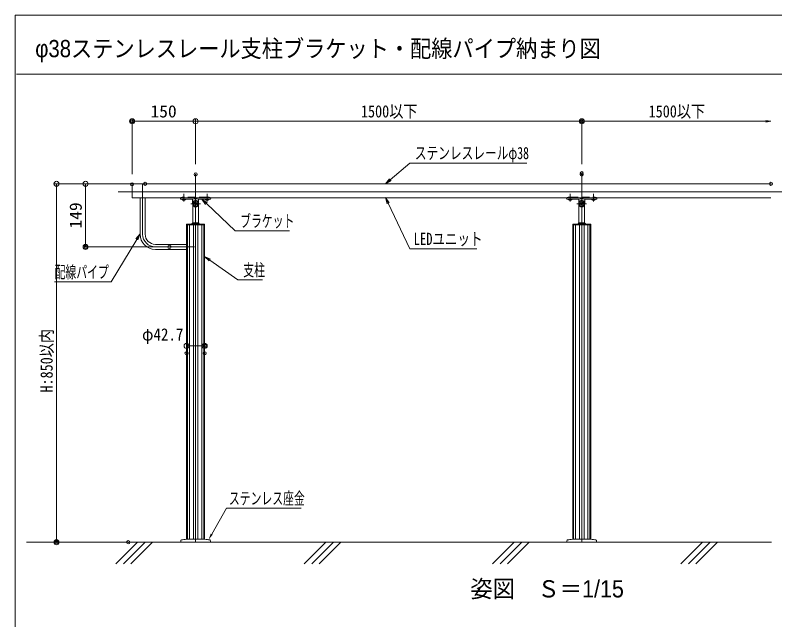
# Model space of a CAD drawing. Units: millimetres, scale not verified, with parts at other scales. Extents: x -1001 to 999, y -692 to 693.
# Drawn here: x -1001 to -404, y 217 to 693 of the extents above; entities that cross this region are included whole.
import ezdxf
from ezdxf.enums import TextEntityAlignment as Align

# ---------------------------------------------------------------- set-up
doc = ezdxf.new("R2010")
doc.units = ezdxf.units.MM
doc.header["$LTSCALE"] = 5
doc.header["$PDMODE"] = 32
doc.header["$PDSIZE"] = 2.5
doc.linetypes.add('DASHED1', pattern=[1.8, 1.2, -0.6])
for name, color, linetype, lineweight in [('0-0_zumenwaku', 6, 'Continuous', 9), ('0-2_5', 1, 'Continuous', 9), ('0-3_02壁', 4, 'Continuous', 9), ('0-4_2', 4, 'Continuous', 9), ('0-5_1', 3, 'Continuous', 9), ('0-6_center', 5, 'Continuous', 9), ('0-8_sunpou', 1, 'Continuous', 9), ('0-9_0', 6, 'DASHED1', 9), ('0-A_DEFPOINTS', 7, 'Continuous', 9), ('1-2_BLU', 5, 'Continuous', 9), ('1-4_ﾌﾞﾗｹｯﾄ', 4, 'Continuous', 9)]:
    doc.layers.add(name, color=color, linetype=linetype, lineweight=lineweight)
doc.layers.add('0-1_moji', color=2, linetype='Continuous')
doc.styles.add('ＭＳ ゴシック', font='')
doc.styles.add('ＭＳ Ｐゴシック', font='')
doc.styles.get('ＭＳ ゴシック').set_extended_font_data('MS Gothic')
doc.styles.get('ＭＳ Ｐゴシック').set_extended_font_data('MS PGothic')

# ---------------------------------------------------------------- blocks, each defined once
blk = doc.blocks.new('_ORIGIN')
at = {"layer": '0-9_0', "color": 1, "linetype": 'Continuous'}
blk.add_line((0, 0), (-5, 0), dxfattribs=at)
blk.add_circle((0, 0), 2.5, dxfattribs=at)
blk = doc.blocks.new('_OPEN')
at = {"layer": '0-9_0', "color": 1, "linetype": 'Continuous'}
blk.add_line((0, 0), (-5, 0), dxfattribs=at)
blk.add_lwpolyline([(-5, 0.833), (0, 0), (-5, -0.833)], dxfattribs=at)
blk = doc.blocks.new('MLeader5')
at = {"layer": '0-8_sunpou', "color": 7}
blk.add_line((-851.821, 502.964), (-847.736, 500.082), dxfattribs=at)
at = {"layer": '0-8_sunpou'}
blk.add_line((-823.964, 484.578), (-806.395, 484.578), dxfattribs=at)
at = {"layer": '0-8_sunpou', "color": 7}
blk.add_lwpolyline([(-848.216, 499.401), (-851.821, 502.964), (-847.256, 500.763)], dxfattribs=at)
at = {"layer": '0-8_sunpou'}
blk.add_lwpolyline([(-847.736, 500.082), (-825.764, 484.578), (-823.964, 484.578)], dxfattribs=at)
at = {"layer": '0-8_sunpou', "color": 2, "style": 'ＭＳ ゴシック', "width": 0.65}
blk.add_text('支柱', height=9.604, dxfattribs=at).set_placement((-821.464, 484.617), align=Align.BOTTOM_LEFT)
blk = doc.blocks.new('MLeader6')
at = {"layer": '0-8_sunpou'}
blk.add_line((-688.72, 576.352), (-598.767, 576.352), dxfattribs=at)
at = {"layer": '0-8_sunpou', "color": 7}
blk.add_line((-709.776, 559.977), (-705.967, 563.216), dxfattribs=at)
at = {"layer": '0-8_sunpou'}
blk.add_lwpolyline([(-705.967, 563.216), (-690.52, 576.352), (-688.72, 576.352)], dxfattribs=at)
at = {"layer": '0-8_sunpou', "color": 7}
blk.add_lwpolyline([(-705.427, 562.581), (-709.776, 559.977), (-706.507, 563.851)], dxfattribs=at)
at = {"layer": '0-8_sunpou', "color": 2, "style": 'ＭＳ ゴシック', "width": 0.7}
blk.add_text('ステンレスレールφ38', height=9.621, dxfattribs=at).set_placement((-686.7, 576.501), align=Align.BOTTOM_LEFT)
blk = doc.blocks.new('MLeader7')
at = {"layer": '0-8_sunpou', "color": 7}
blk.add_line((-854.108, 547.845), (-850.477, 544.407), dxfattribs=at)
at = {"layer": '0-8_sunpou'}
blk.add_line((-825.979, 522.912), (-785.096, 522.912), dxfattribs=at)
at = {"layer": '0-8_sunpou', "color": 7}
blk.add_lwpolyline([(-851.05, 543.802), (-854.108, 547.845), (-849.904, 545.012)], dxfattribs=at)
at = {"layer": '0-8_sunpou'}
blk.add_lwpolyline([(-850.477, 544.407), (-827.779, 522.912), (-825.979, 522.912)], dxfattribs=at)
at = {"layer": '0-8_sunpou', "color": 2, "style": 'ＭＳ ゴシック', "width": 0.65}
blk.add_text('ブラケット', height=9.604, dxfattribs=at).set_placement((-823.923, 523.062), align=Align.BOTTOM_LEFT)
blk = doc.blocks.new('MLeader8')
at = {"layer": '0-8_sunpou'}
blk.add_line((-832.735, 304.95), (-775.898, 304.95), dxfattribs=at)
blk.add_lwpolyline([(-846.268, 284.623), (-834.533, 304.95), (-832.735, 304.95)], dxfattribs=at)
at = {"layer": '0-8_sunpou', "color": 11}
blk.add_solid([(-845.547, 284.207), (-846.989, 285.04), (-848.765, 280.298)], dxfattribs=at)
at = {"layer": '0-8_sunpou', "color": 2, "style": 'ＭＳ ゴシック', "width": 0.65}
blk.add_text('ステンレス座金', height=9.604, dxfattribs=at).set_placement((-832.765, 305.099), align=Align.BOTTOM_LEFT)
blk = doc.blocks.new('MLeader21')
at = {"layer": '0-8_sunpou', "color": 7}
blk.add_line((-709.776, 549.173), (-707.622, 544.661), dxfattribs=at)
at = {"layer": '0-8_sunpou'}
blk.add_line((-688.72, 508.842), (-638.127, 508.842), dxfattribs=at)
at = {"layer": '0-8_sunpou', "color": 7}
blk.add_lwpolyline([(-708.374, 544.302), (-709.776, 549.173), (-706.87, 545.02)], dxfattribs=at)
at = {"layer": '0-8_sunpou'}
blk.add_lwpolyline([(-707.622, 544.661), (-690.52, 508.842), (-688.72, 508.842)], dxfattribs=at)
at = {"layer": '0-8_sunpou', "color": 2, "style": 'ＭＳ ゴシック', "width": 0.75}
blk.add_text('LEDユニット', height=9.604, dxfattribs=at).set_placement((-687.553, 508.992), align=Align.BOTTOM_LEFT)
blk = doc.blocks.new('MLeader22')
at = {"layer": '0-8_sunpou', "color": 7}
blk.add_line((-902.527, 520.593), (-905.105, 516.309), dxfattribs=at)
at = {"layer": '0-8_sunpou'}
blk.add_line((-926.952, 483.011), (-969.711, 483.011), dxfattribs=at)
at = {"layer": '0-8_sunpou', "color": 7}
blk.add_lwpolyline([(-905.819, 516.739), (-902.527, 520.593), (-904.391, 515.879)], dxfattribs=at)
at = {"layer": '0-8_sunpou'}
blk.add_lwpolyline([(-905.105, 516.309), (-925.152, 483.011), (-926.952, 483.011)], dxfattribs=at)
at = {"layer": '0-8_sunpou', "color": 2, "style": 'ＭＳ ゴシック', "width": 0.65}
blk.add_text('配線パイプ', height=9.604, dxfattribs=at).set_placement((-969.711, 482.948), align=Align.BOTTOM_LEFT)

msp = doc.modelspace()

# ---------------------------------------------------------------- linework, layer by layer
at = {"layer": '0-0_zumenwaku'}
msp.add_line((-999.664, 646.219), (644.336, 646.219), dxfattribs=at)
msp.add_lwpolyline([(-1000.664, -692.472), (999.336, -692.472), (999.336, 692.528), (-1000.664, 692.528)], close=True, dxfattribs=at)
at = {"layer": '0-2_5'}
msp.add_line((-991.71, 278.293), (-406.451, 278.293), dxfattribs=at)
at = {"layer": '0-3_02壁'}
for p, q in [((-921.519, 261.31), (-904.536, 278.293)), ((-915.647, 261.29), (-898.644, 278.293)), ((-909.755, 261.29), (-892.751, 278.293)), ((-773.567, 261.31), (-756.584, 278.293)), ((-767.695, 261.29), (-750.692, 278.293)), ((-761.803, 261.29), (-744.799, 278.293)), ((-625.615, 261.31), (-608.632, 278.293)), ((-619.743, 261.29), (-602.74, 278.293)), ((-613.851, 261.29), (-596.847, 278.293)), ((-477.663, 261.31), (-460.68, 278.293)), ((-471.791, 261.29), (-454.788, 278.293)), ((-465.899, 261.29), (-448.895, 278.293))]:
    msp.add_line(p, q, dxfattribs=at)
at = {"layer": '0-4_2'}
for p, q in [((-863.713, 527.771), (-863.713, 280.584)), ((-860.713, 527.771), (-860.713, 280.584)), ((-857.146, 527.771), (-857.146, 280.584)), ((-854.146, 527.771), (-854.146, 280.584)), ((-852.48, 527.771), (-852.48, 280.584)), ((-562.046, 527.771), (-562.046, 280.584)), ((-560.38, 527.771), (-560.38, 280.584)), ((-557.38, 527.771), (-557.38, 280.584)), ((-553.813, 527.771), (-553.813, 280.584)), ((-550.813, 527.771), (-550.813, 280.584)), ((-549.146, 527.771), (-549.146, 280.584))]:
    msp.add_line(p, q, dxfattribs=at)
msp.add_lwpolyline([(-865.38, 527.771), (-865.38, 510.411), (-865.38, 280.584)], dxfattribs=at)
at = {"layer": '0-5_1'}
for p, q in [((-908.845, 559.644), (-908.845, 549.322)), ((-908.512, 559.977), (-406.939, 559.977)), ((-908.512, 548.99), (-406.939, 548.99)), ((-866.03, 528.039), (-866.031, 510.411)), ((-866.03, 527.771), (-851.83, 527.771)), ((-865.697, 528.371), (-852.162, 528.371)), ((-851.83, 528.039), (-851.83, 280.576)), ((-562.696, 528.039), (-562.696, 280.584)), ((-548.496, 527.771), (-562.696, 527.771)), ((-548.829, 528.371), (-562.364, 528.371)), ((-548.496, 528.039), (-548.496, 280.584)), ((-866.031, 510.411), (-866.046, 280.584)), ((-866.263, 280.584), (-851.596, 280.584)), ((-562.93, 280.584), (-548.263, 280.584)), ((-870.596, 279.399), (-870.596, 278.293)), ((-847.263, 279.399), (-847.263, 278.293)), ((-567.263, 279.399), (-567.263, 278.293)), ((-543.93, 279.399), (-543.93, 278.293))]:
    msp.add_line(p, q, dxfattribs=at)
for centre, radius, start, end in [((-908.512, 559.644), 0.333, 90, 180), ((-908.512, 549.322), 0.333, 180, 270), ((-865.697, 528.039), 0.333, 90, 180), ((-852.162, 528.039), 0.333, 0, 90), ((-562.364, 528.039), 0.333, 90, 180), ((-548.829, 528.039), 0.333, 0, 90), ((-858.93, 214.322), 66.667, 96.31532, 99.59407), ((-858.93, 214.322), 66.667, 80.40593, 83.68468), ((-555.596, 214.322), 66.667, 96.31532, 99.59407), ((-555.596, 214.322), 66.667, 80.40593, 83.68468), ((-869.93, 279.399), 0.667, 99.59407, 180), ((-847.93, 279.399), 0.667, 0, 80.40593), ((-566.596, 279.399), 0.667, 99.59407, 180), ((-544.596, 279.399), 0.667, 0, 80.40593)]:
    msp.add_arc(centre, radius, start, end, dxfattribs=at)
at = {"layer": '0-6_center'}
for p, q in [((-858.93, 567.356), (-858.93, 278.293)), ((-555.596, 567.356), (-555.596, 278.293)), ((-900.531, 560.22), (-900.531, 520.388)), ((-919.796, 553.707), (-203.319, 553.707)), ((-868.075, 546.014), (-868.075, 552.031)), ((-849.785, 546.01), (-849.785, 552.002)), ((-564.742, 546.01), (-564.742, 552.002)), ((-546.451, 546.014), (-546.451, 552.031)), ((-862.601, 544.186), (-855.161, 544.186)), ((-551.925, 544.186), (-559.365, 544.186)), ((-859.902, 510.411), (-890.555, 510.411))]:
    msp.add_line(p, q, dxfattribs=at)
msp.add_arc((-890.555, 520.388), 9.977, 180, 270, dxfattribs=at)
at = {"layer": '0-8_sunpou'}
for p, q in [((-908.845, 567.644), (-908.845, 611.135)), ((-862.93, 609.135), (-904.845, 609.135)), ((-858.93, 575.356), (-858.93, 611.135)), ((-858.93, 575.356), (-858.93, 611.135)), ((-854.93, 609.135), (-559.596, 609.135)), ((-555.596, 575.356), (-555.596, 611.135)), ((-555.596, 576.348), (-555.596, 611.135)), ((-410.939, 609.135), (-551.596, 609.135)), ((-906.512, 559.977), (-970.188, 559.977)), ((-968.188, 555.977), (-968.188, 282.293)), ((-906.512, 559.977), (-947.338, 559.977)), ((-945.338, 555.977), (-945.338, 514.411)), ((-887.494, 510.411), (-947.338, 510.411)), ((-919.851, 278.293), (-970.188, 278.293))]:
    msp.add_line(p, q, dxfattribs=at)
at = {"layer": '0-9_0', "color": 7, "linetype": 'Continuous'}
for p, q in [((-902.527, 548.99), (-902.527, 520.388)), ((-898.536, 548.99), (-898.536, 520.388)), ((-890.555, 512.407), (-866.031, 512.407)), ((-890.555, 508.416), (-866.031, 508.416))]:
    msp.add_line(p, q, dxfattribs=at)
at = {"layer": '0-9_0', "linetype": 'Continuous'}
for p, q in [((-868.761, 547.013), (-867.389, 547.013)), ((-850.47, 547.013), (-849.099, 547.013)), ((-564.056, 547.013), (-565.427, 547.013)), ((-545.766, 547.013), (-547.137, 547.013))]:
    msp.add_line(p, q, dxfattribs=at)
at = {"layer": '0-9_0', "color": 1, "linetype": 'Continuous'}
for p, q in [((-866.046, 434.79), (-866.046, 434.631)), ((-862.046, 432.631), (-855.813, 432.631)), ((-851.813, 434.79), (-851.813, 434.631))]:
    msp.add_line(p, q, dxfattribs=at)
at = {"layer": '0-9_0', "linetype": 'Continuous'}
for centre, radius, start, end in [((-868.075, 548.51), 1.663, 200.3108, 242.73396), ((-868.761, 547.179), 0.166, 242.73396, 270), ((-867.389, 547.179), 0.166, 270, 297.26604), ((-868.075, 548.51), 1.663, 297.26604, 339.6892), ((-849.785, 548.51), 1.663, 200.3108, 242.73396), ((-850.47, 547.179), 0.166, 242.73396, 270), ((-849.099, 547.179), 0.166, 270, 297.26604), ((-849.785, 548.51), 1.663, 297.26604, 339.6892), ((-564.742, 548.51), 1.663, 200.3108, 242.73396), ((-565.427, 547.179), 0.166, 242.73396, 270), ((-564.056, 547.179), 0.166, 270, 297.26604), ((-564.742, 548.51), 1.663, 297.26604, 339.6892), ((-546.451, 548.51), 1.663, 200.3108, 242.73396), ((-547.137, 547.179), 0.166, 242.73396, 270), ((-545.766, 547.179), 0.166, 270, 297.26604), ((-546.451, 548.51), 1.663, 297.26604, 339.6892)]:
    msp.add_arc(centre, radius, start, end, dxfattribs=at)
at = {"layer": '0-9_0', "color": 5}
for centre in [(-858.93, 544.186), (-555.596, 544.186)]:
    msp.add_arc(centre, 2.328, 200.12354, 339.87646, dxfattribs=at)
at = {"layer": '0-9_0', "color": 7, "linetype": 'Continuous'}
for radius in [11.972, 7.981]:
    msp.add_arc((-890.555, 520.388), radius, 180, 270, dxfattribs=at)
at = {"layer": '0-A_DEFPOINTS'}
for p in [(-908.845, 609.135), (-555.596, 609.135), (-858.93, 567.356), (-555.596, 568.348), (-555.596, 567.356), (-898.512, 559.977), (-406.939, 559.977), (-908.845, 559.644), (-945.338, 510.411), (-879.494, 510.411), (-851.813, 432.631), (-866.046, 426.79), (-851.813, 426.79), (-968.188, 278.293), (-911.851, 278.293)]:
    msp.add_point(p, dxfattribs=at)
at = {"layer": '1-2_BLU'}
for p, q in [((-861.224, 529.203), (-862.056, 528.371)), ((-861.468, 528.371), (-861.762, 528.665)), ((-861.224, 528.716), (-861.468, 528.959)), ((-861.468, 528.371), (-861.224, 528.615)), ((-861.224, 528.615), (-860.636, 529.203)), ((-861.224, 529.203), (-856.635, 529.203)), ((-860.88, 528.371), (-861.224, 528.716)), ((-860.292, 528.371), (-861.124, 529.203)), ((-860.88, 528.371), (-860.049, 529.203)), ((-859.704, 528.371), (-860.536, 529.203)), ((-860.292, 528.371), (-859.461, 529.203)), ((-859.116, 528.371), (-859.948, 529.203)), ((-859.704, 528.371), (-858.93, 529.146)), ((-858.93, 528.773), (-859.36, 529.203)), ((-859.116, 528.371), (-858.93, 528.558)), ((-858.93, 529.146), (-858.873, 529.203)), ((-858.93, 528.558), (-858.285, 529.203)), ((-858.528, 528.371), (-858.93, 528.773)), ((-857.941, 528.371), (-858.772, 529.203)), ((-858.528, 528.371), (-857.697, 529.203)), ((-857.353, 528.371), (-858.184, 529.203)), ((-857.941, 528.371), (-857.109, 529.203)), ((-856.765, 528.371), (-857.596, 529.203)), ((-857.353, 528.371), (-856.635, 529.089)), ((-856.635, 528.829), (-857.008, 529.203)), ((-856.765, 528.371), (-856.635, 528.501)), ((-856.635, 529.203), (-855.804, 528.371)), ((-856.635, 529.089), (-856.578, 529.146)), ((-856.635, 528.501), (-856.284, 528.852)), ((-856.177, 528.371), (-856.635, 528.829)), ((-856.177, 528.371), (-855.99, 528.558)), ((-557.891, 529.203), (-558.722, 528.371)), ((-558.66, 528.371), (-558.691, 528.402)), ((-558.66, 528.371), (-557.891, 529.141)), ((-558.072, 528.371), (-558.397, 528.696)), ((-557.891, 528.778), (-558.103, 528.99)), ((-558.072, 528.371), (-557.891, 528.553)), ((-557.891, 529.141), (-557.829, 529.203)), ((-557.891, 528.553), (-557.241, 529.203)), ((-553.302, 529.203), (-557.891, 529.203)), ((-557.484, 528.371), (-557.891, 528.778)), ((-556.897, 528.371), (-557.728, 529.203)), ((-557.484, 528.371), (-556.653, 529.203)), ((-556.309, 528.371), (-557.14, 529.203)), ((-556.897, 528.371), (-556.065, 529.203)), ((-555.721, 528.371), (-556.552, 529.203)), ((-556.309, 528.371), (-555.596, 529.084)), ((-555.596, 528.835), (-555.964, 529.203)), ((-555.721, 528.371), (-555.596, 528.496)), ((-555.596, 529.084), (-555.477, 529.203)), ((-555.596, 528.496), (-554.889, 529.203)), ((-555.133, 528.371), (-555.596, 528.835)), ((-554.545, 528.371), (-555.377, 529.203)), ((-555.133, 528.371), (-554.302, 529.203)), ((-553.957, 528.371), (-554.789, 529.203)), ((-554.545, 528.371), (-553.714, 529.203)), ((-553.369, 528.371), (-554.201, 529.203)), ((-553.957, 528.371), (-553.302, 529.027)), ((-553.302, 528.892), (-553.613, 529.203)), ((-553.369, 528.371), (-553.302, 528.439)), ((-553.302, 529.203), (-552.47, 528.371)), ((-553.302, 529.027), (-553.214, 529.115)), ((-552.781, 528.371), (-553.302, 528.892)), ((-553.302, 528.439), (-552.92, 528.821)), ((-552.781, 528.371), (-552.626, 528.527))]:
    msp.add_line(p, q, dxfattribs=at)
for points in [[(-861.224, 529.203), (-862.056, 528.371), (-861.224, 528.371)], [(-858.93, 528.371), (-858.93, 529.203), (-861.224, 529.203), (-861.224, 528.371)], [(-856.635, 528.371), (-856.635, 529.203), (-858.93, 529.203), (-858.93, 528.371)], [(-856.635, 529.203), (-856.635, 528.371), (-855.804, 528.371)], [(-557.891, 529.203), (-557.891, 528.371), (-558.722, 528.371)], [(-557.891, 528.371), (-557.891, 529.203), (-555.596, 529.203), (-555.596, 528.371)], [(-555.596, 528.371), (-555.596, 529.203), (-553.302, 529.203), (-553.302, 528.371)], [(-553.302, 529.203), (-552.47, 528.371), (-553.302, 528.371)]]:
    msp.add_lwpolyline(points, close=True, dxfattribs=at)
at = {"layer": '1-4_ﾌﾞﾗｹｯﾄ', "linetype": 'DASHED1'}
for p, q in [((-850.117, 549.574), (-867.742, 549.574)), ((-564.409, 549.574), (-546.784, 549.574))]:
    msp.add_line(p, q, dxfattribs=at)
at = {"layer": '1-4_ﾌﾞﾗｹｯﾄ'}
for p, q in [((-870.902, 548.738), (-870.902, 548.51)), ((-870.237, 547.845), (-870.07, 547.845)), ((-868.408, 548.036), (-867.742, 548.036)), ((-866.08, 547.845), (-861.424, 547.845)), ((-861.258, 544.186), (-861.258, 547.678)), ((-861.224, 543.209), (-861.116, 543.272)), ((-861.224, 543.209), (-861.224, 528.371)), ((-861.161, 543.521), (-861.161, 545.922)), ((-861.116, 545.703), (-861.116, 543.272)), ((-860.724, 544.54), (-860.724, 543.833)), ((-859.595, 543.802), (-859.595, 544.57)), ((-857.135, 544.54), (-857.135, 543.833)), ((-856.744, 545.703), (-856.744, 543.272)), ((-856.635, 543.209), (-856.744, 543.272)), ((-856.699, 543.521), (-856.699, 545.922)), ((-856.635, 543.209), (-856.635, 528.371)), ((-856.602, 544.186), (-856.602, 547.678)), ((-856.436, 547.845), (-851.78, 547.845)), ((-849.452, 548.036), (-850.117, 548.036)), ((-847.789, 547.845), (-847.623, 547.845)), ((-846.958, 548.738), (-846.958, 548.51)), ((-567.568, 548.738), (-567.568, 548.51)), ((-566.737, 547.845), (-566.903, 547.845)), ((-565.074, 548.036), (-564.409, 548.036)), ((-558.091, 547.845), (-562.746, 547.845)), ((-557.924, 544.186), (-557.924, 547.678)), ((-557.891, 543.209), (-557.782, 543.272)), ((-557.891, 543.209), (-557.891, 528.371)), ((-557.827, 543.521), (-557.827, 545.922)), ((-557.782, 545.703), (-557.782, 543.272)), ((-557.391, 544.54), (-557.391, 543.833)), ((-554.931, 543.802), (-554.931, 544.57)), ((-553.802, 544.54), (-553.802, 543.833)), ((-553.411, 545.703), (-553.411, 543.272)), ((-553.302, 543.209), (-553.411, 543.272)), ((-553.366, 543.521), (-553.366, 545.922)), ((-553.302, 543.209), (-553.302, 528.371)), ((-553.269, 544.186), (-553.269, 547.678)), ((-548.447, 547.845), (-553.102, 547.845)), ((-546.119, 548.036), (-546.784, 548.036)), ((-544.29, 547.845), (-544.456, 547.845)), ((-543.625, 548.738), (-543.625, 548.51))]:
    msp.add_line(p, q, dxfattribs=at)
for points in [[(-858.265, 543.802), (-858.265, 544.57), (-858.93, 544.954), (-859.595, 544.57)], [(-858.265, 543.802), (-858.93, 543.418), (-859.595, 543.802)], [(-556.262, 543.802), (-556.262, 544.57), (-555.596, 544.954), (-554.931, 544.57)], [(-556.262, 543.802), (-555.596, 543.418), (-554.931, 543.802)]]:
    msp.add_lwpolyline(points, dxfattribs=at)
for centre in [(-858.93, 544.186), (-555.596, 544.186)]:
    msp.add_circle(centre, 1.704, dxfattribs=at)
at = {"layer": '1-4_ﾌﾞﾗｹｯﾄ', "linetype": 'DASHED1'}
for centre, start, end in [((-867.742, 542.391), 90, 115.2467), ((-850.117, 542.391), 64.7533, 90), ((-564.409, 542.391), 90, 115.2467), ((-546.784, 542.391), 64.7533, 90)]:
    msp.add_arc(centre, 7.184, start, end, dxfattribs=at)
at = {"layer": '1-4_ﾌﾞﾗｹｯﾄ'}
for centre, radius, start, end in [((-870.237, 548.51), 0.665, 180, 270), ((-870.735, 548.738), 0.166, 115.2467, 180), ((-868.408, 540.725), 7.311, 90, 103.14613), ((-867.742, 540.725), 7.311, 76.85387, 90), ((-861.424, 547.678), 0.166, 0, 90), ((-858.93, 540.909), 7.316, 71.447, 108.553), ((-858.93, 544.186), 2.328, 180, 200.12354), ((-858.93, 544.186), 2.827, 37.88914, 142.11086), ((-858.93, 544.186), 2.66, 34.75634, 145.24366), ((-858.93, 544.186), 1.829, 11.14399, 168.85601), ((-858.93, 544.186), 1.829, 191.14399, 348.85601), ((-858.93, 544.186), 2.328, 339.87646, 0), ((-856.436, 547.678), 0.166, 90, 180), ((-850.117, 540.725), 7.311, 90, 103.14613), ((-849.452, 540.725), 7.311, 76.85387, 90), ((-847.623, 548.51), 0.665, 270, 0), ((-847.124, 548.738), 0.166, 0, 64.7533), ((-567.402, 548.738), 0.166, 115.2467, 180), ((-566.903, 548.51), 0.665, 180, 270), ((-565.074, 540.725), 7.311, 90, 103.14613), ((-564.409, 540.725), 7.311, 76.85387, 90), ((-558.091, 547.678), 0.166, 0, 90), ((-555.596, 540.909), 7.316, 71.447, 108.553), ((-555.596, 544.186), 2.328, 180, 200.12354), ((-555.596, 544.186), 2.827, 37.88914, 142.11086), ((-555.596, 544.186), 2.66, 34.75634, 145.24366), ((-555.596, 544.186), 1.829, 11.14399, 168.85601), ((-555.596, 544.186), 1.829, 191.14399, 348.85601), ((-555.596, 544.186), 2.328, 339.87646, 0), ((-553.102, 547.678), 0.166, 90, 180), ((-546.784, 540.725), 7.311, 90, 103.14613), ((-546.119, 540.725), 7.311, 76.85387, 90), ((-544.29, 548.51), 0.665, 270, 0), ((-543.791, 548.738), 0.166, 0, 64.7533)]:
    msp.add_arc(centre, radius, start, end, dxfattribs=at)

# ---------------------------------------------------------------- block references
at = {"layer": '0-8_sunpou', "xscale": 0.8, "yscale": 0.8}
for p, rotation in [((-908.845, 609.135), 180), ((-858.93, 609.135), 180), ((-555.596, 609.135), 180), ((-968.188, 559.977), 90), ((-945.338, 559.977), 90), ((-945.338, 510.411), 270), ((-968.188, 278.293), 270)]:
    msp.add_blockref('_ORIGIN', p, dxfattribs=dict(at, rotation=rotation))
for name, p in [('_ORIGIN', (-858.93, 609.135)), ('_ORIGIN', (-555.596, 609.135)), ('_OPEN', (-406.939, 609.135))]:
    msp.add_blockref(name, p, dxfattribs=at)
at = {"layer": '0-8_sunpou'}
for name in ['MLeader6', 'MLeader21', 'MLeader7', 'MLeader22', 'MLeader5', 'MLeader8']:
    msp.add_blockref(name, (0, 0), dxfattribs=at)
at = {"layer": '0-9_0', "xscale": 0.8, "yscale": 0.8, "rotation": 180}
msp.add_blockref('_ORIGIN', (-866.046, 432.631), dxfattribs=at)
at = {"layer": '0-9_0', "xscale": 0.8, "yscale": 0.8}
msp.add_blockref('_ORIGIN', (-851.813, 432.631), dxfattribs=at)

# ---------------------------------------------------------------- texts
at = {"layer": '0-1_moji', "style": 'ＭＳ Ｐゴシック'}
for s, width, p in [('φ38ステンレスレール支柱ブラケット・配線パイプ納まり図', 0.9, (-984.9, 655.429)), ('姿図\u3000Ｓ＝1/15', 0.95, (-643.141, 230.838))]:
    msp.add_text(s, height=13.56, dxfattribs=dict(at, width=width)).set_placement(p, align=Align.BOTTOM_LEFT)
at = {"layer": '0-8_sunpou', "color": 2, "style": 'ＭＳ ゴシック'}
for s, width, p in [('150', 1.05, (-894.387, 609.285)), ('1500以下', 0.85, (-729.063, 609.285)), ('1500以下', 0.85, (-503.068, 609.285))]:
    msp.add_text(s, height=9.604, dxfattribs=dict(at, width=width)).set_placement(p, align=Align.BOTTOM_LEFT)
for s, height, width, p in [('149', 9.604, 1.05, (-945.487, 524.861)), ('H:850以内', 9.621, 0.85, (-968.338, 395.902))]:
    msp.add_text(s, height=height, rotation=90, dxfattribs=dict(at, width=width)).set_placement(p, align=Align.BOTTOM_LEFT)
at = {"layer": '0-9_0', "color": 2, "style": 'ＭＳ ゴシック', "width": 0.9}
msp.add_text('φ42.7', height=9.604, dxfattribs=at).set_placement((-900.985, 433.945), align=Align.BOTTOM_LEFT)

doc.saveas('drawing.dxf')
